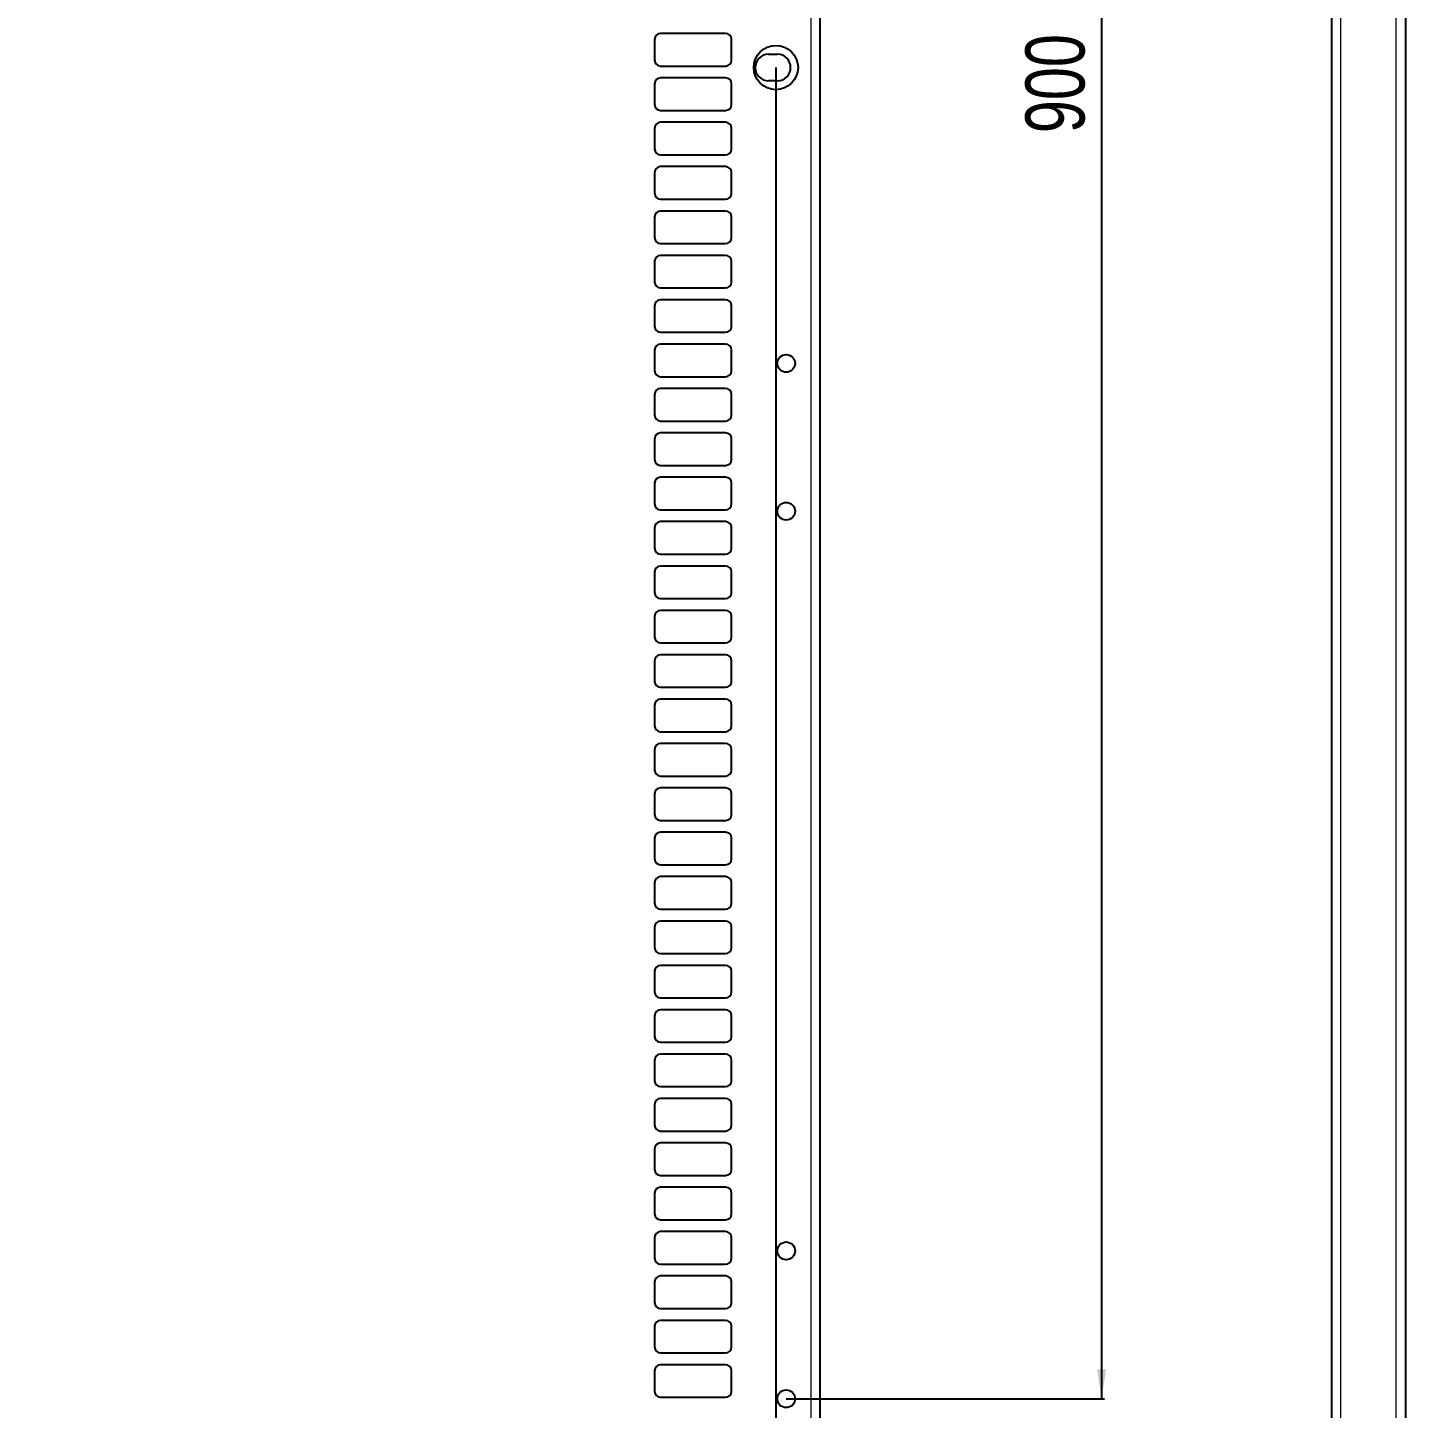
# Model space of a CAD drawing. Header units: millimetres. Extents: x -764 to 1099, y 554 to 2003.
# Drawn here: x -240.7 to 225.1, y 852.1 to 1318.8 of the extents above; entities that cross this region are included whole.
import ezdxf

# ---------------------------------------------------------------- set-up
doc = ezdxf.new("R2010")
doc.units = ezdxf.units.MM
doc.layers.add('FORMAT', color=7, linetype='Continuous')
doc.styles.add('SLDTEXTSTYLE0', font='TXT', dxfattribs={"width": 0.75})
doc.dimstyles.new('SLDDIMSTYLE0', dxfattribs={"dimtxt": 20, "dimasz": 10, "dimexe": 0, "dimexo": 0.0625, "dimgap": 5, "dimtad": 2, "dimdec": 1, "dimrnd": 1e-09, "dimzin": 12, "dimdsep": 46, "dimtxsty": 'SLDTEXTSTYLE0', "dimsah": 1, "dimcen": 0.09, "dimadec": 0, "dimazin": 3, "dimtfac": 1, "dimtofl": 0, "dimtmove": 0, "dimatfit": 3, "dimfxl": 0, "dimfrac": 2, "dimtolj": 1, "dimtzin": 12, "dimarcsym": 0})

# ---------------------------------------------------------------- blocks, each defined once
blk = doc.blocks.new('_D_2')
at = {"layer": 'FORMAT'}
for p, q in [((15.79, 1755.31), (123.43, 1755.31)), ((122.43, 1755.31), (122.43, 855.31)), ((15.79, 855.31), (123.43, 855.31))]:
    blk.add_line(p, q, dxfattribs=at)
for points in [[(122.43, 1755.31), (120.89, 1745.31), (123.97, 1745.31)], [(122.43, 855.31), (123.97, 865.31), (120.89, 865.31)]]:
    blk.add_solid(points, dxfattribs=at)
at = {"layer": 'FORMAT', "insert": (96.65, 1283.14), "char_height": 20, "attachment_point": 1, "rotation": 90, "style": 'SLDTEXTSTYLE0'}
blk.add_mtext('900', dxfattribs=at)
blk = doc.blocks.new('_D_4')
at = {"layer": 'FORMAT'}
for p, q in [((-643.72, 1305.3), (-643.72, 713.81)), ((12.28, 1305.3), (12.28, 713.81)), ((-643.72, 714.81), (12.28, 714.81))]:
    blk.add_line(p, q, dxfattribs=at)
for points in [[(-643.72, 714.81), (-633.72, 713.27), (-633.72, 716.35)], [(12.28, 714.81), (2.28, 716.35), (2.28, 713.27)]]:
    blk.add_solid(points, dxfattribs=at)
at = {"layer": 'FORMAT', "insert": (-337.88, 740.59), "char_height": 20, "attachment_point": 1, "style": 'SLDTEXTSTYLE0'}
blk.add_mtext('656', dxfattribs=at)

msp = doc.modelspace()

# ---------------------------------------------------------------- linework, layer by layer
at = {"color": 8, "linetype": 'Continuous', "lineweight": 18}
for p, q in [((24.18, 763.81), (24.18, 1846.81)), ((203.24, 1846.81), (203.24, 787.43)), ((222.04, 772.28), (222.04, 1846.81))]:
    msp.add_line(p, q, dxfattribs=at)
at = {"color": 7, "linetype": 'Continuous', "lineweight": 25}
for p, q in [((27.28, 763.81), (27.28, 1846.81)), ((225.14, 1846.81), (225.14, 775.18)), ((200.14, 1817.61), (200.14, 782.81)), ((-4.72, 1316.81), (-26.72, 1316.81)), ((-28.72, 1314.81), (-28.72, 1307.81)), ((-2.72, 1307.81), (-2.72, 1314.81)), ((9.78, 1309.81), (12.78, 1309.81)), ((-26.72, 1305.81), (-4.72, 1305.81)), ((-28.72, 1299.81), (-28.72, 1292.81)), ((-4.72, 1301.81), (-26.72, 1301.81)), ((-2.72, 1292.81), (-2.72, 1299.81)), ((12.78, 1300.81), (9.78, 1300.81)), ((-26.72, 1290.81), (-4.72, 1290.81)), ((-28.72, 1284.81), (-28.72, 1277.81)), ((-4.72, 1286.81), (-26.72, 1286.81)), ((-2.72, 1277.81), (-2.72, 1284.81)), ((-26.72, 1275.81), (-4.72, 1275.81)), ((-28.72, 1269.81), (-28.72, 1262.81)), ((-4.72, 1271.81), (-26.72, 1271.81)), ((-2.72, 1262.81), (-2.72, 1269.81)), ((-26.72, 1260.81), (-4.72, 1260.81)), ((-4.72, 1256.81), (-26.72, 1256.81)), ((-28.72, 1254.81), (-28.72, 1247.81)), ((-2.72, 1247.81), (-2.72, 1254.81)), ((-26.72, 1245.81), (-4.72, 1245.81)), ((-4.72, 1241.81), (-26.72, 1241.81)), ((-28.72, 1239.81), (-28.72, 1232.81)), ((-2.72, 1232.81), (-2.72, 1239.81)), ((-26.72, 1230.81), (-4.72, 1230.81)), ((-28.72, 1224.81), (-28.72, 1217.81)), ((-4.72, 1226.81), (-26.72, 1226.81)), ((-2.72, 1217.81), (-2.72, 1224.81)), ((-26.72, 1215.81), (-4.72, 1215.81)), ((-28.72, 1209.81), (-28.72, 1202.81)), ((-4.72, 1211.81), (-26.72, 1211.81)), ((-2.72, 1202.81), (-2.72, 1209.81)), ((-26.72, 1200.81), (-4.72, 1200.81)), ((-4.72, 1196.81), (-26.72, 1196.81)), ((-28.72, 1194.81), (-28.72, 1187.81)), ((-2.72, 1187.81), (-2.72, 1194.81)), ((-26.72, 1185.81), (-4.72, 1185.81)), ((-4.72, 1181.81), (-26.72, 1181.81)), ((-28.72, 1179.81), (-28.72, 1172.81)), ((-2.72, 1172.81), (-2.72, 1179.81)), ((-26.72, 1170.81), (-4.72, 1170.81)), ((-28.72, 1164.81), (-28.72, 1157.81)), ((-4.72, 1166.81), (-26.72, 1166.81)), ((-2.72, 1157.81), (-2.72, 1164.81)), ((-26.72, 1155.81), (-4.72, 1155.81)), ((-28.72, 1149.81), (-28.72, 1142.81)), ((-4.72, 1151.81), (-26.72, 1151.81)), ((-2.72, 1142.81), (-2.72, 1149.81)), ((-26.72, 1140.81), (-4.72, 1140.81)), ((-28.72, 1134.81), (-28.72, 1127.81)), ((-4.72, 1136.81), (-26.72, 1136.81)), ((-2.72, 1127.81), (-2.72, 1134.81)), ((-26.72, 1125.81), (-4.72, 1125.81)), ((-4.72, 1121.81), (-26.72, 1121.81)), ((-28.72, 1119.81), (-28.72, 1112.81)), ((-2.72, 1112.81), (-2.72, 1119.81)), ((-26.72, 1110.81), (-4.72, 1110.81)), ((-4.72, 1106.81), (-26.72, 1106.81)), ((-28.72, 1104.81), (-28.72, 1097.81)), ((-2.72, 1097.81), (-2.72, 1104.81)), ((-26.72, 1095.81), (-4.72, 1095.81)), ((-28.72, 1089.81), (-28.72, 1082.81)), ((-4.72, 1091.81), (-26.72, 1091.81)), ((-2.72, 1082.81), (-2.72, 1089.81)), ((-26.72, 1080.81), (-4.72, 1080.81)), ((-28.72, 1074.81), (-28.72, 1067.81)), ((-4.72, 1076.81), (-26.72, 1076.81)), ((-2.72, 1067.81), (-2.72, 1074.81)), ((-26.72, 1065.81), (-4.72, 1065.81)), ((-28.72, 1059.81), (-28.72, 1052.81)), ((-4.72, 1061.81), (-26.72, 1061.81)), ((-2.72, 1052.81), (-2.72, 1059.81)), ((-26.72, 1050.81), (-4.72, 1050.81)), ((-4.72, 1046.81), (-26.72, 1046.81)), ((-28.72, 1044.81), (-28.72, 1037.81)), ((-2.72, 1037.81), (-2.72, 1044.81)), ((-26.72, 1035.81), (-4.72, 1035.81)), ((-4.72, 1031.81), (-26.72, 1031.81)), ((-28.72, 1029.81), (-28.72, 1022.81)), ((-2.72, 1022.81), (-2.72, 1029.81)), ((-26.72, 1020.81), (-4.72, 1020.81)), ((-28.72, 1014.81), (-28.72, 1007.81)), ((-4.72, 1016.81), (-26.72, 1016.81)), ((-2.72, 1007.81), (-2.72, 1014.81)), ((-26.72, 1005.81), (-4.72, 1005.81)), ((-28.72, 999.81), (-28.72, 992.81)), ((-4.72, 1001.81), (-26.72, 1001.81)), ((-2.72, 992.81), (-2.72, 999.81)), ((-26.72, 990.81), (-4.72, 990.81)), ((-4.72, 986.81), (-26.72, 986.81)), ((-28.72, 984.81), (-28.72, 977.81)), ((-2.72, 977.81), (-2.72, 984.81)), ((-26.72, 975.81), (-4.72, 975.81)), ((-4.72, 971.81), (-26.72, 971.81)), ((-28.72, 969.81), (-28.72, 962.81)), ((-2.72, 962.81), (-2.72, 969.81)), ((-26.72, 960.81), (-4.72, 960.81)), ((-28.72, 954.81), (-28.72, 947.81)), ((-4.72, 956.81), (-26.72, 956.81)), ((-2.72, 947.81), (-2.72, 954.81)), ((-26.72, 945.81), (-4.72, 945.81)), ((-28.72, 939.81), (-28.72, 932.81)), ((-4.72, 941.81), (-26.72, 941.81)), ((-2.72, 932.81), (-2.72, 939.81)), ((-26.72, 930.81), (-4.72, 930.81)), ((-28.72, 924.81), (-28.72, 917.81)), ((-4.72, 926.81), (-26.72, 926.81)), ((-2.72, 917.81), (-2.72, 924.81)), ((-26.72, 915.81), (-4.72, 915.81)), ((-4.72, 911.81), (-26.72, 911.81)), ((-28.72, 909.81), (-28.72, 902.81)), ((-2.72, 902.81), (-2.72, 909.81)), ((-26.72, 900.81), (-4.72, 900.81)), ((-4.72, 896.81), (-26.72, 896.81)), ((-28.72, 894.81), (-28.72, 887.81)), ((-2.72, 887.81), (-2.72, 894.81)), ((-26.72, 885.81), (-4.72, 885.81)), ((-28.72, 879.81), (-28.72, 872.81)), ((-4.72, 881.81), (-26.72, 881.81)), ((-2.72, 872.81), (-2.72, 879.81)), ((-26.72, 870.81), (-4.72, 870.81)), ((-28.72, 864.81), (-28.72, 857.81)), ((-4.72, 866.81), (-26.72, 866.81)), ((-2.72, 857.81), (-2.72, 864.81)), ((-26.72, 855.81), (-4.72, 855.81))]:
    msp.add_line(p, q, dxfattribs=at)
for centre, radius in [((12.28, 1305.31), 7.5), ((15.78, 1205.31), 3), ((15.78, 1155.31), 3), ((15.78, 905.31), 3), ((15.78, 855.31), 3)]:
    msp.add_circle(centre, radius, dxfattribs=at)
for centre, radius, start, end in [((-26.72, 1314.81), 2, 90, 180), ((-4.72, 1314.81), 2, 0, 90), ((-26.72, 1307.81), 2, 180, 270), ((-4.72, 1307.81), 2, 270, 0), ((9.78, 1305.31), 4.5, 90, 270), ((12.78, 1305.31), 4.5, 270, 90), ((-26.72, 1299.81), 2, 90, 180), ((-4.72, 1299.81), 2, 0, 90), ((-26.72, 1292.81), 2, 180, 270), ((-4.72, 1292.81), 2, 270, 0), ((-26.72, 1284.81), 2, 90, 180), ((-4.72, 1284.81), 2, 0, 90), ((-26.72, 1277.81), 2, 180, 270), ((-4.72, 1277.81), 2, 270, 0), ((-26.72, 1269.81), 2, 90, 180), ((-4.72, 1269.81), 2, 0, 90), ((-26.72, 1262.81), 2, 180, 270), ((-4.72, 1262.81), 2, 270, 0), ((-26.72, 1254.81), 2, 90, 180), ((-4.72, 1254.81), 2, 0, 90), ((-26.72, 1247.81), 2, 180, 270), ((-4.72, 1247.81), 2, 270, 0), ((-26.72, 1239.81), 2, 90, 180), ((-4.72, 1239.81), 2, 0, 90), ((-26.72, 1232.81), 2, 180, 270), ((-4.72, 1232.81), 2, 270, 0), ((-26.72, 1224.81), 2, 90, 180), ((-4.72, 1224.81), 2, 0, 90), ((-26.72, 1217.81), 2, 180, 270), ((-4.72, 1217.81), 2, 270, 0), ((-26.72, 1209.81), 2, 90, 180), ((-4.72, 1209.81), 2, 0, 90), ((-26.72, 1202.81), 2, 180, 270), ((-4.72, 1202.81), 2, 270, 0), ((-26.72, 1194.81), 2, 90, 180), ((-4.72, 1194.81), 2, 0, 90), ((-26.72, 1187.81), 2, 180, 270), ((-4.72, 1187.81), 2, 270, 0), ((-26.72, 1179.81), 2, 90, 180), ((-4.72, 1179.81), 2, 0, 90), ((-26.72, 1172.81), 2, 180, 270), ((-4.72, 1172.81), 2, 270, 0), ((-26.72, 1164.81), 2, 90, 180), ((-4.72, 1164.81), 2, 0, 90), ((-26.72, 1157.81), 2, 180, 270), ((-4.72, 1157.81), 2, 270, 0), ((-26.72, 1149.81), 2, 90, 180), ((-4.72, 1149.81), 2, 0, 90), ((-26.72, 1142.81), 2, 180, 270), ((-4.72, 1142.81), 2, 270, 0), ((-26.72, 1134.81), 2, 90, 180), ((-4.72, 1134.81), 2, 0, 90), ((-26.72, 1127.81), 2, 180, 270), ((-4.72, 1127.81), 2, 270, 0), ((-26.72, 1119.81), 2, 90, 180), ((-4.72, 1119.81), 2, 0, 90), ((-26.72, 1112.81), 2, 180, 270), ((-4.72, 1112.81), 2, 270, 0), ((-26.72, 1104.81), 2, 90, 180), ((-4.72, 1104.81), 2, 0, 90), ((-26.72, 1097.81), 2, 180, 270), ((-4.72, 1097.81), 2, 270, 0), ((-26.72, 1089.81), 2, 90, 180), ((-4.72, 1089.81), 2, 0, 90), ((-26.72, 1082.81), 2, 180, 270), ((-4.72, 1082.81), 2, 270, 0), ((-26.72, 1074.81), 2, 90, 180), ((-4.72, 1074.81), 2, 0, 90), ((-26.72, 1067.81), 2, 180, 270), ((-4.72, 1067.81), 2, 270, 0), ((-26.72, 1059.81), 2, 90, 180), ((-4.72, 1059.81), 2, 0, 90), ((-26.72, 1052.81), 2, 180, 270), ((-4.72, 1052.81), 2, 270, 0), ((-26.72, 1044.81), 2, 90, 180), ((-4.72, 1044.81), 2, 0, 90), ((-26.72, 1037.81), 2, 180, 270), ((-4.72, 1037.81), 2, 270, 0), ((-26.72, 1029.81), 2, 90, 180), ((-4.72, 1029.81), 2, 0, 90), ((-26.72, 1022.81), 2, 180, 270), ((-4.72, 1022.81), 2, 270, 0), ((-26.72, 1014.81), 2, 90, 180), ((-4.72, 1014.81), 2, 0, 90), ((-26.72, 1007.81), 2, 180, 270), ((-4.72, 1007.81), 2, 270, 0), ((-26.72, 999.81), 2, 90, 180), ((-4.72, 999.81), 2, 0, 90), ((-26.72, 992.81), 2, 180, 270), ((-4.72, 992.81), 2, 270, 0), ((-26.72, 984.81), 2, 90, 180), ((-4.72, 984.81), 2, 0, 90), ((-26.72, 977.81), 2, 180, 270), ((-4.72, 977.81), 2, 270, 0), ((-26.72, 969.81), 2, 90, 180), ((-4.72, 969.81), 2, 0, 90), ((-26.72, 962.81), 2, 180, 270), ((-4.72, 962.81), 2, 270, 0), ((-26.72, 954.81), 2, 90, 180), ((-4.72, 954.81), 2, 0, 90), ((-26.72, 947.81), 2, 180, 270), ((-4.72, 947.81), 2, 270, 0), ((-26.72, 939.81), 2, 90, 180), ((-4.72, 939.81), 2, 0, 90), ((-26.72, 932.81), 2, 180, 270), ((-4.72, 932.81), 2, 270, 0), ((-26.72, 924.81), 2, 90, 180), ((-4.72, 924.81), 2, 0, 90), ((-26.72, 917.81), 2, 180, 270), ((-4.72, 917.81), 2, 270, 0), ((-26.72, 909.81), 2, 90, 180), ((-4.72, 909.81), 2, 0, 90), ((-26.72, 902.81), 2, 180, 270), ((-4.72, 902.81), 2, 270, 0), ((-26.72, 894.81), 2, 90, 180), ((-4.72, 894.81), 2, 0, 90), ((-26.72, 887.81), 2, 180, 270), ((-4.72, 887.81), 2, 270, 0), ((-26.72, 879.81), 2, 90, 180), ((-4.72, 879.81), 2, 0, 90), ((-26.72, 872.81), 2, 180, 270), ((-4.72, 872.81), 2, 270, 0), ((-26.72, 864.81), 2, 90, 180), ((-4.72, 864.81), 2, 0, 90), ((-26.72, 857.81), 2, 180, 270), ((-4.72, 857.81), 2, 270, 0)]:
    msp.add_arc(centre, radius, start, end, dxfattribs=at)

# ---------------------------------------------------------------- dimensions: what is measured, and where the dimension line sits
at = {"layer": 'FORMAT'}
for base, p1, p2, angle, picture, middle in [((122.43, 855.31), (15.78, 1755.31), (15.78, 855.31), 90, '_D_2', (122.43, 1305.31)), ((12.28, 714.81), (-643.72, 1305.31), (12.28, 1305.31), 0, '_D_4', (-315.72, 714.81))]:
    dim = msp.add_linear_dim(base=base, p1=p1, p2=p2, angle=angle, dimstyle='SLDDIMSTYLE0', dxfattribs=at)
    dim.commit()
    dim.dimension.update_dxf_attribs({"geometry": picture, "text_midpoint": middle, "dimtype": 160})

doc.saveas('drawing.dxf')
